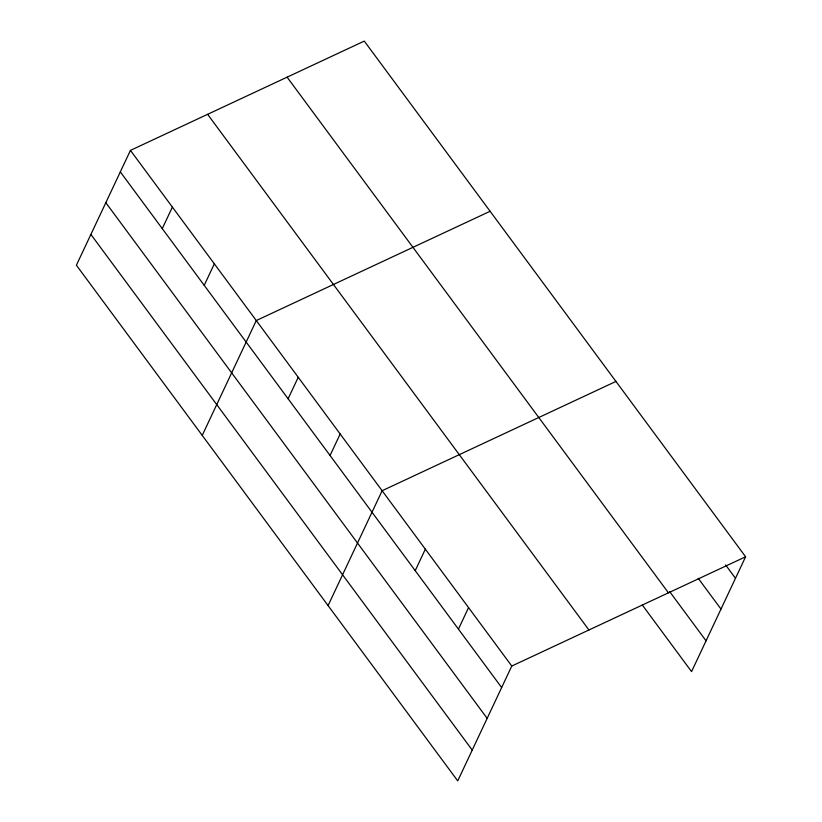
<?xml version="1.0" encoding="UTF-8"?>
<svg xmlns="http://www.w3.org/2000/svg" width="822" height="822" viewBox="0 0 822 822"><rect width="100%" height="100%" fill="white"/><g stroke="black" fill="none" stroke-linecap="round" stroke-linejoin="round"><path stroke-width="1.23" d="M130.441 150.385L76.395 265.229L457.731 780.9L511.777 666.046L745.605 556.771L364.269 41.1L130.441 150.385L511.777 666.046M162.263 228.619L172.384 207.103M204.216 285.337L214.337 263.831M202.233 435.403L256.279 320.549L490.107 211.275M288.111 398.783L298.232 377.277M330.054 455.511L340.174 433.995M328.081 605.578L382.127 490.724L615.945 381.439M415.223 570.673L425.344 549.158M458.44 629.118L468.561 607.602M745.605 556.771L691.559 671.615L642.27 604.971M725.621 564.95L735.485 578.277M698.238 578.318L720.986 609.081M669.663 591.604L706.057 640.821M287.104 77.165L668.44 592.826M207.606 114.32L588.942 629.981M120.32 171.89L501.656 687.562M105.822 202.695L487.158 718.356M90.893 234.434L472.229 750.096"/></g></svg>
